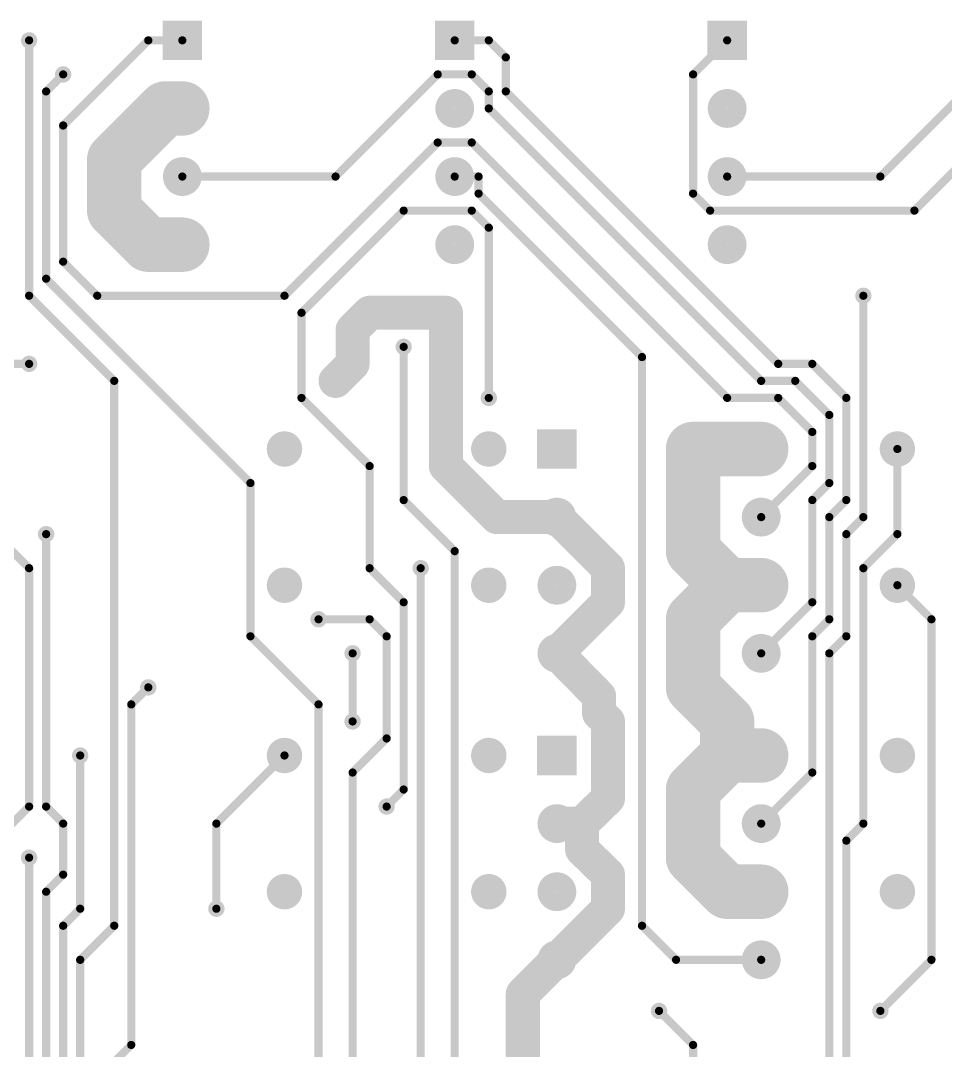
# Model space of a CAD drawing. Extents: x 0.24 to 7.39, y 0.21 to 4.62.
# Drawn here: x 2.808 to 4.167, y 2.988 to 4.5 of the extents above; entities that cross this region are included whole.
import ezdxf

# ---------------------------------------------------------------- set-up
doc = ezdxf.new("R2010")
doc.units = 0

msp = doc.modelspace()

# ---------------------------------------------------------------- linework, layer by layer
at = {"layer": 'BOT'}
for points, const_width in [([(2.815, 4.471, 1), (2.827, 4.471, 1)], 0.012), ([(2.818, 4.471, 1), (2.824, 4.471, 1)], 0.006), ([(2.993, 4.471, 1), (2.999, 4.471, 1)], 0.006), ([(2.993, 4.471, 1), (2.999, 4.471, 1)], 0.006), ([(3.043, 4.471, 1), (3.049, 4.471, 1)], 0.006), ([(3.443, 4.471, 1), (3.449, 4.471, 1)], 0.006), ([(3.493, 4.471, 1), (3.499, 4.471, 1)], 0.006), ([(3.493, 4.471, 1), (3.499, 4.471, 1)], 0.006), ([(3.843, 4.471, 1), (3.849, 4.471, 1)], 0.006), ([(3.518, 4.446, 1), (3.524, 4.446, 1)], 0.006), ([(3.518, 4.446, 1), (3.524, 4.446, 1)], 0.006), ([(2.865, 4.421, 1), (2.877, 4.421, 1)], 0.012), ([(2.868, 4.421, 1), (2.874, 4.421, 1)], 0.006), ([(3.418, 4.421, 1), (3.424, 4.421, 1)], 0.006), ([(3.418, 4.421, 1), (3.424, 4.421, 1)], 0.006), ([(3.468, 4.421, 1), (3.474, 4.421, 1)], 0.006), ([(3.468, 4.421, 1), (3.474, 4.421, 1)], 0.006), ([(3.793, 4.421, 1), (3.799, 4.421, 1)], 0.006), ([(3.793, 4.421, 1), (3.799, 4.421, 1)], 0.006), ([(2.843, 4.396, 1), (2.849, 4.396, 1)], 0.006), ([(2.843, 4.396, 1), (2.849, 4.396, 1)], 0.006), ([(3.001, 4.371, 1), (3.041, 4.371, 1)], 0.04), ([(3.001, 4.371, 1), (3.041, 4.371, 1)], 0.04), ([(3.026, 4.371, 1), (3.066, 4.371, 1)], 0.04), ([(3.493, 4.396, 1), (3.499, 4.396, 1)], 0.006), ([(3.493, 4.396, 1), (3.499, 4.396, 1)], 0.006), ([(3.518, 4.396, 1), (3.524, 4.396, 1)], 0.006), ([(3.518, 4.396, 1), (3.524, 4.396, 1)], 0.006), ([(3.032, 4.371, 1), (3.06, 4.371, 1)], 0.029), ([(3.432, 4.371, 1), (3.46, 4.371, 1)], 0.029), ([(3.832, 4.371, 1), (3.86, 4.371, 1)], 0.029), ([(3.493, 4.371, 1), (3.499, 4.371, 1)], 0.006), ([(3.493, 4.371, 1), (3.499, 4.371, 1)], 0.006), ([(2.868, 4.346, 1), (2.874, 4.346, 1)], 0.006), ([(2.868, 4.346, 1), (2.874, 4.346, 1)], 0.006), ([(2.926, 4.296, 1), (2.966, 4.296, 1)], 0.04), ([(2.926, 4.296, 1), (2.966, 4.296, 1)], 0.04), ([(3.418, 4.321, 1), (3.424, 4.321, 1)], 0.006), ([(3.418, 4.321, 1), (3.424, 4.321, 1)], 0.006), ([(3.468, 4.321, 1), (3.474, 4.321, 1)], 0.006), ([(3.468, 4.321, 1), (3.474, 4.321, 1)], 0.006), ([(3.032, 4.271, 1), (3.06, 4.271, 1)], 0.029), ([(3.432, 4.271, 1), (3.46, 4.271, 1)], 0.029), ([(3.832, 4.271, 1), (3.86, 4.271, 1)], 0.029), ([(3.043, 4.271, 1), (3.049, 4.271, 1)], 0.006), ([(3.268, 4.271, 1), (3.274, 4.271, 1)], 0.006), ([(3.268, 4.271, 1), (3.274, 4.271, 1)], 0.006), ([(3.443, 4.271, 1), (3.449, 4.271, 1)], 0.006), ([(3.478, 4.271, 1), (3.484, 4.271, 1)], 0.006), ([(3.478, 4.271, 1), (3.484, 4.271, 1)], 0.006), ([(3.843, 4.271, 1), (3.849, 4.271, 1)], 0.006), ([(4.068, 4.271, 1), (4.074, 4.271, 1)], 0.006), ([(4.068, 4.271, 1), (4.074, 4.271, 1)], 0.006), ([(2.926, 4.221, 1), (2.966, 4.221, 1)], 0.04), ([(2.926, 4.221, 1), (2.966, 4.221, 1)], 0.04), ([(3.478, 4.246, 1), (3.484, 4.246, 1)], 0.006), ([(3.478, 4.246, 1), (3.484, 4.246, 1)], 0.006), ([(3.793, 4.246, 1), (3.799, 4.246, 1)], 0.006), ([(3.793, 4.246, 1), (3.799, 4.246, 1)], 0.006), ([(3.368, 4.221, 1), (3.374, 4.221, 1)], 0.006), ([(3.368, 4.221, 1), (3.374, 4.221, 1)], 0.006), ([(3.468, 4.221, 1), (3.474, 4.221, 1)], 0.006), ([(3.468, 4.221, 1), (3.474, 4.221, 1)], 0.006), ([(3.818, 4.221, 1), (3.824, 4.221, 1)], 0.006), ([(3.818, 4.221, 1), (3.824, 4.221, 1)], 0.006), ([(4.118, 4.221, 1), (4.124, 4.221, 1)], 0.006), ([(4.118, 4.221, 1), (4.124, 4.221, 1)], 0.006), ([(2.976, 4.171, 1), (3.016, 4.171, 1)], 0.04), ([(2.976, 4.171, 1), (3.016, 4.171, 1)], 0.04), ([(3.026, 4.171, 1), (3.066, 4.171, 1)], 0.04), ([(3.032, 4.171, 1), (3.06, 4.171, 1)], 0.029), ([(3.432, 4.171, 1), (3.46, 4.171, 1)], 0.029), ([(3.493, 4.196, 1), (3.499, 4.196, 1)], 0.006), ([(3.493, 4.196, 1), (3.499, 4.196, 1)], 0.006), ([(3.832, 4.171, 1), (3.86, 4.171, 1)], 0.029), ([(2.868, 4.146, 1), (2.874, 4.146, 1)], 0.006), ([(2.868, 4.146, 1), (2.874, 4.146, 1)], 0.006), ([(2.843, 4.121, 1), (2.849, 4.121, 1)], 0.006), ([(2.843, 4.121, 1), (2.849, 4.121, 1)], 0.006), ([(2.818, 4.096, 1), (2.824, 4.096, 1)], 0.006), ([(2.818, 4.096, 1), (2.824, 4.096, 1)], 0.006), ([(2.918, 4.096, 1), (2.924, 4.096, 1)], 0.006), ([(2.918, 4.096, 1), (2.924, 4.096, 1)], 0.006), ([(3.193, 4.096, 1), (3.199, 4.096, 1)], 0.006), ([(3.193, 4.096, 1), (3.199, 4.096, 1)], 0.006), ([(4.04, 4.096, 1), (4.052, 4.096, 1)], 0.012), ([(4.043, 4.096, 1), (4.049, 4.096, 1)], 0.006), ([(3.3085, 4.071, 1), (3.3335, 4.071, 1)], 0.025), ([(3.3085, 4.071, 1), (3.3335, 4.071, 1)], 0.025), ([(3.4205, 4.071, 1), (3.4455, 4.071, 1)], 0.025), ([(3.4205, 4.071, 1), (3.4455, 4.071, 1)], 0.025), ([(3.218, 4.071, 1), (3.224, 4.071, 1)], 0.006), ([(3.218, 4.071, 1), (3.224, 4.071, 1)], 0.006), ([(3.2835, 4.046, 1), (3.3085, 4.046, 1)], 0.025), ([(3.2835, 4.046, 1), (3.3085, 4.046, 1)], 0.025), ([(3.365, 4.021, 1), (3.377, 4.021, 1)], 0.012), ([(3.368, 4.021, 1), (3.374, 4.021, 1)], 0.006), ([(2.815, 3.996, 1), (2.827, 3.996, 1)], 0.012), ([(3.2835, 3.996, 1), (3.3085, 3.996, 1)], 0.025), ([(3.2835, 3.996, 1), (3.3085, 3.996, 1)], 0.025), ([(3.718, 4.006, 1), (3.724, 4.006, 1)], 0.006), ([(3.718, 4.006, 1), (3.724, 4.006, 1)], 0.006), ([(2.818, 3.996, 1), (2.824, 3.996, 1)], 0.006), ([(3.2585, 3.971, 1), (3.2835, 3.971, 1)], 0.025), ([(3.918, 3.996, 1), (3.924, 3.996, 1)], 0.006), ([(3.918, 3.996, 1), (3.924, 3.996, 1)], 0.006), ([(3.968, 3.996, 1), (3.974, 3.996, 1)], 0.006), ([(3.968, 3.996, 1), (3.974, 3.996, 1)], 0.006), ([(2.943, 3.971, 1), (2.949, 3.971, 1)], 0.006), ([(2.943, 3.971, 1), (2.949, 3.971, 1)], 0.006), ([(3.265, 3.971, 1), (3.277, 3.971, 1)], 0.012), ([(3.893, 3.971, 1), (3.899, 3.971, 1)], 0.006), ([(3.893, 3.971, 1), (3.899, 3.971, 1)], 0.006), ([(3.943, 3.971, 1), (3.949, 3.971, 1)], 0.006), ([(3.943, 3.971, 1), (3.949, 3.971, 1)], 0.006), ([(3.218, 3.946, 1), (3.224, 3.946, 1)], 0.006), ([(3.218, 3.946, 1), (3.224, 3.946, 1)], 0.006), ([(3.49, 3.946, 1), (3.502, 3.946, 1)], 0.012), ([(3.493, 3.946, 1), (3.499, 3.946, 1)], 0.006), ([(3.843, 3.946, 1), (3.849, 3.946, 1)], 0.006), ([(3.843, 3.946, 1), (3.849, 3.946, 1)], 0.006), ([(3.918, 3.946, 1), (3.924, 3.946, 1)], 0.006), ([(3.918, 3.946, 1), (3.924, 3.946, 1)], 0.006), ([(4.018, 3.946, 1), (4.024, 3.946, 1)], 0.006), ([(4.018, 3.946, 1), (4.024, 3.946, 1)], 0.006), ([(3.993, 3.921, 1), (3.999, 3.921, 1)], 0.006), ([(3.993, 3.921, 1), (3.999, 3.921, 1)], 0.006), ([(3.776, 3.871, 1), (3.816, 3.871, 1)], 0.04), ([(3.776, 3.871, 1), (3.816, 3.871, 1)], 0.04), ([(3.776, 3.871, 1), (3.816, 3.871, 1)], 0.04), ([(3.876, 3.871, 1), (3.916, 3.871, 1)], 0.04), ([(3.876, 3.871, 1), (3.916, 3.871, 1)], 0.04), ([(3.968, 3.896, 1), (3.974, 3.896, 1)], 0.006), ([(3.968, 3.896, 1), (3.974, 3.896, 1)], 0.006), ([(3.183, 3.871, 1), (3.209, 3.871, 1)], 0.026), ([(3.483, 3.871, 1), (3.509, 3.871, 1)], 0.026), ([(3.882, 3.871, 1), (3.91, 3.871, 1)], 0.029), ([(4.083, 3.871, 1), (4.109, 3.871, 1)], 0.026), ([(3.4205, 3.846, 1), (3.4455, 3.846, 1)], 0.025), ([(3.4205, 3.846, 1), (3.4455, 3.846, 1)], 0.025), ([(3.79, 3.871, 1), (3.802, 3.871, 1)], 0.012), ([(4.093, 3.871, 1), (4.099, 3.871, 1)], 0.006), ([(3.318, 3.846, 1), (3.324, 3.846, 1)], 0.006), ([(3.318, 3.846, 1), (3.324, 3.846, 1)], 0.006), ([(3.968, 3.846, 1), (3.974, 3.846, 1)], 0.006), ([(3.968, 3.846, 1), (3.974, 3.846, 1)], 0.006), ([(3.143, 3.821, 1), (3.149, 3.821, 1)], 0.006), ([(3.143, 3.821, 1), (3.149, 3.821, 1)], 0.006), ([(3.993, 3.821, 1), (3.999, 3.821, 1)], 0.006), ([(3.993, 3.821, 1), (3.999, 3.821, 1)], 0.006), ([(3.368, 3.796, 1), (3.374, 3.796, 1)], 0.006), ([(3.368, 3.796, 1), (3.374, 3.796, 1)], 0.006), ([(3.4955, 3.771, 1), (3.5205, 3.771, 1)], 0.025), ([(3.4955, 3.771, 1), (3.5205, 3.771, 1)], 0.025), ([(3.582, 3.771, 1), (3.61, 3.771, 1)], 0.029), ([(3.5835, 3.771, 1), (3.6085, 3.771, 1)], 0.025), ([(3.5835, 3.771, 1), (3.6085, 3.771, 1)], 0.025), ([(3.882, 3.771, 1), (3.91, 3.771, 1)], 0.029), ([(3.968, 3.796, 1), (3.974, 3.796, 1)], 0.006), ([(3.968, 3.796, 1), (3.974, 3.796, 1)], 0.006), ([(4.018, 3.796, 1), (4.024, 3.796, 1)], 0.006), ([(4.018, 3.796, 1), (4.024, 3.796, 1)], 0.006), ([(3.893, 3.771, 1), (3.899, 3.771, 1)], 0.006), ([(3.993, 3.771, 1), (3.999, 3.771, 1)], 0.006), ([(3.993, 3.771, 1), (3.999, 3.771, 1)], 0.006), ([(4.043, 3.771, 1), (4.049, 3.771, 1)], 0.006), ([(4.043, 3.771, 1), (4.049, 3.771, 1)], 0.006), ([(2.84, 3.746, 1), (2.852, 3.746, 1)], 0.012), ([(2.843, 3.746, 1), (2.849, 3.746, 1)], 0.006), ([(3.776, 3.721, 1), (3.816, 3.721, 1)], 0.04), ([(3.776, 3.721, 1), (3.816, 3.721, 1)], 0.04), ([(4.018, 3.746, 1), (4.024, 3.746, 1)], 0.006), ([(4.018, 3.746, 1), (4.024, 3.746, 1)], 0.006), ([(4.093, 3.746, 1), (4.099, 3.746, 1)], 0.006), ([(4.093, 3.746, 1), (4.099, 3.746, 1)], 0.006), ([(3.443, 3.721, 1), (3.449, 3.721, 1)], 0.006), ([(3.443, 3.721, 1), (3.449, 3.721, 1)], 0.006), ([(3.6585, 3.696, 1), (3.6835, 3.696, 1)], 0.025), ([(3.6585, 3.696, 1), (3.6835, 3.696, 1)], 0.025), ([(3.39, 3.696, 1), (3.402, 3.696, 1)], 0.012), ([(3.826, 3.671, 1), (3.866, 3.671, 1)], 0.04), ([(3.826, 3.671, 1), (3.866, 3.671, 1)], 0.04), ([(3.826, 3.671, 1), (3.866, 3.671, 1)], 0.04), ([(3.826, 3.671, 1), (3.866, 3.671, 1)], 0.04), ([(3.876, 3.671, 1), (3.916, 3.671, 1)], 0.04), ([(3.876, 3.671, 1), (3.916, 3.671, 1)], 0.04), ([(2.818, 3.696, 1), (2.824, 3.696, 1)], 0.006), ([(2.818, 3.696, 1), (2.824, 3.696, 1)], 0.006), ([(3.183, 3.671, 1), (3.209, 3.671, 1)], 0.026), ([(3.318, 3.696, 1), (3.324, 3.696, 1)], 0.006), ([(3.318, 3.696, 1), (3.324, 3.696, 1)], 0.006), ([(3.393, 3.696, 1), (3.399, 3.696, 1)], 0.006), ([(3.483, 3.671, 1), (3.509, 3.671, 1)], 0.026), ([(3.582, 3.671, 1), (3.61, 3.671, 1)], 0.029), ([(3.882, 3.671, 1), (3.91, 3.671, 1)], 0.029), ([(4.043, 3.696, 1), (4.049, 3.696, 1)], 0.006), ([(4.043, 3.696, 1), (4.049, 3.696, 1)], 0.006), ([(4.083, 3.671, 1), (4.109, 3.671, 1)], 0.026), ([(4.093, 3.671, 1), (4.099, 3.671, 1)], 0.006), ([(3.6585, 3.646, 1), (3.6835, 3.646, 1)], 0.025), ([(3.6585, 3.646, 1), (3.6835, 3.646, 1)], 0.025), ([(3.776, 3.621, 1), (3.816, 3.621, 1)], 0.04), ([(3.776, 3.621, 1), (3.816, 3.621, 1)], 0.04), ([(3.368, 3.646, 1), (3.374, 3.646, 1)], 0.006), ([(3.368, 3.646, 1), (3.374, 3.646, 1)], 0.006), ([(3.968, 3.646, 1), (3.974, 3.646, 1)], 0.006), ([(3.968, 3.646, 1), (3.974, 3.646, 1)], 0.006), ([(3.24, 3.621, 1), (3.252, 3.621, 1)], 0.012), ([(3.243, 3.621, 1), (3.249, 3.621, 1)], 0.006), ([(3.318, 3.621, 1), (3.324, 3.621, 1)], 0.006), ([(3.318, 3.621, 1), (3.324, 3.621, 1)], 0.006), ([(3.993, 3.621, 1), (3.999, 3.621, 1)], 0.006), ([(3.993, 3.621, 1), (3.999, 3.621, 1)], 0.006), ([(4.143, 3.621, 1), (4.149, 3.621, 1)], 0.006), ([(4.143, 3.621, 1), (4.149, 3.621, 1)], 0.006), ([(3.143, 3.596, 1), (3.149, 3.596, 1)], 0.006), ([(3.143, 3.596, 1), (3.149, 3.596, 1)], 0.006), ([(3.343, 3.596, 1), (3.349, 3.596, 1)], 0.006), ([(3.343, 3.596, 1), (3.349, 3.596, 1)], 0.006), ([(3.582, 3.571, 1), (3.61, 3.571, 1)], 0.029), ([(3.882, 3.571, 1), (3.91, 3.571, 1)], 0.029), ([(3.968, 3.596, 1), (3.974, 3.596, 1)], 0.006), ([(3.968, 3.596, 1), (3.974, 3.596, 1)], 0.006), ([(4.018, 3.596, 1), (4.024, 3.596, 1)], 0.006), ([(4.018, 3.596, 1), (4.024, 3.596, 1)], 0.006), ([(3.5835, 3.571, 1), (3.6085, 3.571, 1)], 0.025), ([(3.5835, 3.571, 1), (3.6085, 3.571, 1)], 0.025), ([(3.29, 3.571, 1), (3.302, 3.571, 1)], 0.012), ([(3.293, 3.571, 1), (3.299, 3.571, 1)], 0.006), ([(3.893, 3.571, 1), (3.899, 3.571, 1)], 0.006), ([(3.993, 3.571, 1), (3.999, 3.571, 1)], 0.006), ([(3.993, 3.571, 1), (3.999, 3.571, 1)], 0.006), ([(3.776, 3.521, 1), (3.816, 3.521, 1)], 0.04), ([(3.776, 3.521, 1), (3.816, 3.521, 1)], 0.04), ([(2.99, 3.521, 1), (3.002, 3.521, 1)], 0.012), ([(2.993, 3.521, 1), (2.999, 3.521, 1)], 0.006), ([(3.6455, 3.508, 1), (3.6705, 3.508, 1)], 0.025), ([(3.6455, 3.508, 1), (3.6705, 3.508, 1)], 0.025), ([(3.6455, 3.483, 1), (3.6705, 3.483, 1)], 0.025), ([(3.6455, 3.483, 1), (3.6705, 3.483, 1)], 0.025), ([(3.826, 3.471, 1), (3.866, 3.471, 1)], 0.04), ([(3.826, 3.471, 1), (3.866, 3.471, 1)], 0.04), ([(2.968, 3.496, 1), (2.974, 3.496, 1)], 0.006), ([(2.968, 3.496, 1), (2.974, 3.496, 1)], 0.006), ([(3.243, 3.496, 1), (3.249, 3.496, 1)], 0.006), ([(3.243, 3.496, 1), (3.249, 3.496, 1)], 0.006), ([(3.6585, 3.471, 1), (3.6835, 3.471, 1)], 0.025), ([(3.6585, 3.471, 1), (3.6835, 3.471, 1)], 0.025), ([(3.29, 3.471, 1), (3.302, 3.471, 1)], 0.012), ([(3.293, 3.471, 1), (3.299, 3.471, 1)], 0.006), ([(3.343, 3.446, 1), (3.349, 3.446, 1)], 0.006), ([(3.343, 3.446, 1), (3.349, 3.446, 1)], 0.006), ([(3.826, 3.421, 1), (3.866, 3.421, 1)], 0.04), ([(3.826, 3.421, 1), (3.866, 3.421, 1)], 0.04), ([(3.826, 3.421, 1), (3.866, 3.421, 1)], 0.04), ([(3.826, 3.421, 1), (3.866, 3.421, 1)], 0.04), ([(3.876, 3.421, 1), (3.916, 3.421, 1)], 0.04), ([(3.876, 3.421, 1), (3.916, 3.421, 1)], 0.04), ([(3.882, 3.421, 1), (3.91, 3.421, 1)], 0.029), ([(2.89, 3.421, 1), (2.902, 3.421, 1)], 0.012), ([(3.183, 3.421, 1), (3.209, 3.421, 1)], 0.026), ([(3.483, 3.421, 1), (3.509, 3.421, 1)], 0.026), ([(4.083, 3.421, 1), (4.109, 3.421, 1)], 0.026), ([(2.893, 3.421, 1), (2.899, 3.421, 1)], 0.006), ([(3.193, 3.421, 1), (3.199, 3.421, 1)], 0.006), ([(3.293, 3.396, 1), (3.299, 3.396, 1)], 0.006), ([(3.293, 3.396, 1), (3.299, 3.396, 1)], 0.006), ([(3.776, 3.371, 1), (3.816, 3.371, 1)], 0.04), ([(3.776, 3.371, 1), (3.816, 3.371, 1)], 0.04), ([(3.968, 3.396, 1), (3.974, 3.396, 1)], 0.006), ([(3.968, 3.396, 1), (3.974, 3.396, 1)], 0.006), ([(3.368, 3.371, 1), (3.374, 3.371, 1)], 0.006), ([(3.368, 3.371, 1), (3.374, 3.371, 1)], 0.006), ([(3.6585, 3.358, 1), (3.6835, 3.358, 1)], 0.025), ([(3.6585, 3.358, 1), (3.6835, 3.358, 1)], 0.025), ([(3.34, 3.346, 1), (3.352, 3.346, 1)], 0.012), ([(2.818, 3.346, 1), (2.824, 3.346, 1)], 0.006), ([(2.818, 3.346, 1), (2.824, 3.346, 1)], 0.006), ([(2.843, 3.346, 1), (2.849, 3.346, 1)], 0.006), ([(2.843, 3.346, 1), (2.849, 3.346, 1)], 0.006), ([(3.343, 3.346, 1), (3.349, 3.346, 1)], 0.006), ([(3.582, 3.321, 1), (3.61, 3.321, 1)], 0.029), ([(3.5835, 3.321, 1), (3.6085, 3.321, 1)], 0.025), ([(3.5835, 3.321, 1), (3.6085, 3.321, 1)], 0.025), ([(3.6205, 3.321, 1), (3.6455, 3.321, 1)], 0.025), ([(3.6205, 3.321, 1), (3.6455, 3.321, 1)], 0.025), ([(3.6205, 3.321, 1), (3.6455, 3.321, 1)], 0.025), ([(3.6205, 3.321, 1), (3.6455, 3.321, 1)], 0.025), ([(3.882, 3.321, 1), (3.91, 3.321, 1)], 0.029), ([(2.868, 3.321, 1), (2.874, 3.321, 1)], 0.006), ([(2.868, 3.321, 1), (2.874, 3.321, 1)], 0.006), ([(3.093, 3.321, 1), (3.099, 3.321, 1)], 0.006), ([(3.093, 3.321, 1), (3.099, 3.321, 1)], 0.006), ([(3.893, 3.321, 1), (3.899, 3.321, 1)], 0.006), ([(4.043, 3.321, 1), (4.049, 3.321, 1)], 0.006), ([(4.043, 3.321, 1), (4.049, 3.321, 1)], 0.006), ([(3.6205, 3.283, 1), (3.6455, 3.283, 1)], 0.025), ([(3.6205, 3.283, 1), (3.6455, 3.283, 1)], 0.025), ([(3.776, 3.271, 1), (3.816, 3.271, 1)], 0.04), ([(3.776, 3.271, 1), (3.816, 3.271, 1)], 0.04), ([(4.018, 3.296, 1), (4.024, 3.296, 1)], 0.006), ([(4.018, 3.296, 1), (4.024, 3.296, 1)], 0.006), ([(2.815, 3.271, 1), (2.827, 3.271, 1)], 0.012), ([(2.818, 3.271, 1), (2.824, 3.271, 1)], 0.006), ([(3.6585, 3.246, 1), (3.6835, 3.246, 1)], 0.025), ([(3.6585, 3.246, 1), (3.6835, 3.246, 1)], 0.025), ([(2.868, 3.246, 1), (2.874, 3.246, 1)], 0.006), ([(2.868, 3.246, 1), (2.874, 3.246, 1)], 0.006), ([(3.826, 3.221, 1), (3.866, 3.221, 1)], 0.04), ([(3.826, 3.221, 1), (3.866, 3.221, 1)], 0.04), ([(3.876, 3.221, 1), (3.916, 3.221, 1)], 0.04), ([(3.183, 3.221, 1), (3.209, 3.221, 1)], 0.026), ([(3.483, 3.221, 1), (3.509, 3.221, 1)], 0.026), ([(3.582, 3.221, 1), (3.61, 3.221, 1)], 0.029), ([(3.882, 3.221, 1), (3.91, 3.221, 1)], 0.029), ([(4.083, 3.221, 1), (4.109, 3.221, 1)], 0.026), ([(2.843, 3.221, 1), (2.849, 3.221, 1)], 0.006), ([(2.843, 3.221, 1), (2.849, 3.221, 1)], 0.006), ([(3.6585, 3.196, 1), (3.6835, 3.196, 1)], 0.025), ([(3.6585, 3.196, 1), (3.6835, 3.196, 1)], 0.025), ([(3.09, 3.196, 1), (3.102, 3.196, 1)], 0.012), ([(2.893, 3.196, 1), (2.899, 3.196, 1)], 0.006), ([(2.893, 3.196, 1), (2.899, 3.196, 1)], 0.006), ([(3.093, 3.196, 1), (3.099, 3.196, 1)], 0.006), ([(2.868, 3.171, 1), (2.874, 3.171, 1)], 0.006), ([(2.868, 3.171, 1), (2.874, 3.171, 1)], 0.006), ([(2.943, 3.171, 1), (2.949, 3.171, 1)], 0.006), ([(2.943, 3.171, 1), (2.949, 3.171, 1)], 0.006), ([(3.718, 3.171, 1), (3.724, 3.171, 1)], 0.006), ([(3.718, 3.171, 1), (3.724, 3.171, 1)], 0.006), ([(3.582, 3.121, 1), (3.61, 3.121, 1)], 0.029), ([(3.5835, 3.121, 1), (3.6085, 3.121, 1)], 0.025), ([(3.5835, 3.121, 1), (3.6085, 3.121, 1)], 0.025), ([(3.882, 3.121, 1), (3.91, 3.121, 1)], 0.029), ([(2.893, 3.121, 1), (2.899, 3.121, 1)], 0.006), ([(2.893, 3.121, 1), (2.899, 3.121, 1)], 0.006), ([(3.768, 3.121, 1), (3.774, 3.121, 1)], 0.006), ([(3.768, 3.121, 1), (3.774, 3.121, 1)], 0.006), ([(3.893, 3.121, 1), (3.899, 3.121, 1)], 0.006), ([(4.143, 3.121, 1), (4.149, 3.121, 1)], 0.006), ([(4.143, 3.121, 1), (4.149, 3.121, 1)], 0.006), ([(3.5335, 3.071, 1), (3.5585, 3.071, 1)], 0.025), ([(3.5335, 3.071, 1), (3.5585, 3.071, 1)], 0.025), ([(3.74, 3.046, 1), (3.752, 3.046, 1)], 0.012), ([(4.065, 3.046, 1), (4.077, 3.046, 1)], 0.012), ([(3.743, 3.046, 1), (3.749, 3.046, 1)], 0.006), ([(4.068, 3.046, 1), (4.074, 3.046, 1)], 0.006), ([(2.968, 2.996, 1), (2.974, 2.996, 1)], 0.006), ([(2.968, 2.996, 1), (2.974, 2.996, 1)], 0.006), ([(3.793, 2.996, 1), (3.799, 2.996, 1)], 0.006), ([(3.793, 2.996, 1), (3.799, 2.996, 1)], 0.006)]:
    msp.add_lwpolyline(points, format="xyb", close=True, dxfattribs=dict(at, const_width=const_width))
for points, const_width in [([(2.821, 4.096), (2.821, 4.471)], 0.012), ([(2.996, 4.471), (2.871, 4.346)], 0.012), ([(3.046, 4.471), (2.996, 4.471)], 0.012), ([(3.446, 4.471), (3.496, 4.471)], 0.012), ([(3.496, 4.471), (3.521, 4.446)], 0.012), ([(3.796, 4.421), (3.846, 4.471)], 0.012), ([(3.521, 4.446), (3.521, 4.396)], 0.012), ([(2.871, 4.421), (2.846, 4.396)], 0.012), ([(3.271, 4.271), (3.421, 4.421)], 0.012), ([(3.421, 4.421), (3.471, 4.421)], 0.012), ([(3.471, 4.421), (3.496, 4.396)], 0.012), ([(3.796, 4.246), (3.796, 4.421)], 0.012), ([(4.221, 4.421), (4.071, 4.271)], 0.012), ([(2.846, 4.396), (2.846, 4.121)], 0.012), ([(2.946, 4.296), (3.021, 4.371)], 0.08), ([(3.021, 4.371), (3.046, 4.371)], 0.08), ([(3.496, 4.396), (3.496, 4.371)], 0.012), ([(3.521, 4.396), (3.921, 3.996)], 0.012), ([(3.496, 4.371), (3.896, 3.971)], 0.012), ([(2.871, 4.346), (2.871, 4.146)], 0.012), ([(2.946, 4.221), (2.946, 4.296)], 0.08), ([(3.196, 4.096), (3.421, 4.321)], 0.012), ([(3.421, 4.321), (3.471, 4.321)], 0.012), ([(3.471, 4.321), (3.846, 3.946)], 0.012), ([(4.221, 4.321), (4.121, 4.221)], 0.012), ([(3.046, 4.271), (3.271, 4.271)], 0.012), ([(3.481, 4.271), (3.446, 4.271)], 0.012), ([(3.481, 4.246), (3.481, 4.271)], 0.012), ([(4.071, 4.271), (3.846, 4.271)], 0.012), ([(2.996, 4.171), (2.946, 4.221)], 0.08), ([(3.721, 4.006), (3.481, 4.246)], 0.012), ([(3.821, 4.221), (3.796, 4.246)], 0.012), ([(3.371, 4.221), (3.221, 4.071)], 0.012), ([(3.471, 4.221), (3.371, 4.221)], 0.012), ([(3.496, 4.196), (3.471, 4.221)], 0.012), ([(4.121, 4.221), (3.821, 4.221)], 0.012), ([(3.046, 4.171), (2.996, 4.171)], 0.08), ([(3.496, 3.946), (3.496, 4.196)], 0.012), ([(2.871, 4.146), (2.921, 4.096)], 0.012), ([(2.846, 4.121), (3.146, 3.821)], 0.012), ([(2.946, 3.971), (2.821, 4.096)], 0.012), ([(2.921, 4.096), (3.196, 4.096)], 0.012), ([(4.046, 4.096), (4.046, 3.771)], 0.012), ([(3.321, 4.071), (3.296, 4.046)], 0.05), ([(3.433, 4.071), (3.321, 4.071)], 0.05), ([(3.433, 3.846), (3.433, 4.071)], 0.05), ([(2.821, 3.696), (2.446, 4.071)], 0.012), ([(3.221, 4.071), (3.221, 3.946)], 0.012), ([(3.296, 4.046), (3.296, 3.996)], 0.05), ([(3.371, 3.796), (3.371, 4.021)], 0.012), ([(3.296, 3.996), (3.271, 3.971)], 0.05), ([(3.721, 3.171), (3.721, 4.006)], 0.012), ([(2.821, 3.996), (2.621, 3.996)], 0.012), ([(3.921, 3.996), (3.971, 3.996)], 0.012), ([(3.971, 3.996), (4.021, 3.946)], 0.012), ([(2.946, 3.171), (2.946, 3.971)], 0.012), ([(3.896, 3.971), (3.946, 3.971)], 0.012), ([(3.946, 3.971), (3.996, 3.921)], 0.012), ([(3.221, 3.946), (3.321, 3.846)], 0.012), ([(3.846, 3.946), (3.921, 3.946)], 0.012), ([(3.921, 3.946), (3.971, 3.896)], 0.012), ([(4.021, 3.946), (4.021, 3.796)], 0.012), ([(3.996, 3.921), (3.996, 3.821)], 0.012), ([(3.896, 3.871), (3.796, 3.871)], 0.08), ([(3.796, 3.871), (3.796, 3.721)], 0.08), ([(3.796, 3.871), (3.896, 3.871)], 0.08), ([(3.971, 3.896), (3.971, 3.846)], 0.012), ([(3.508, 3.771), (3.433, 3.846)], 0.05), ([(4.096, 3.746), (4.096, 3.871)], 0.012), ([(3.321, 3.846), (3.321, 3.696)], 0.012), ([(3.971, 3.846), (3.896, 3.771)], 0.012), ([(3.146, 3.821), (3.146, 3.596)], 0.012), ([(3.996, 3.821), (3.971, 3.796)], 0.012), ([(3.446, 3.721), (3.371, 3.796)], 0.012), ([(3.596, 3.771), (3.508, 3.771)], 0.05), ([(3.596, 3.771), (3.671, 3.696)], 0.05), ([(3.971, 3.796), (3.971, 3.646)], 0.012), ([(4.021, 3.796), (3.996, 3.771)], 0.012), ([(3.996, 3.771), (3.996, 3.621)], 0.012), ([(4.046, 3.771), (4.021, 3.746)], 0.012), ([(2.846, 3.746), (2.846, 3.346)], 0.012), ([(3.796, 3.721), (3.846, 3.671)], 0.08), ([(4.021, 3.746), (4.021, 3.596)], 0.012), ([(4.046, 3.696), (4.096, 3.746)], 0.012), ([(3.446, 2.521), (3.446, 3.721)], 0.012), ([(3.671, 3.696), (3.671, 3.646)], 0.05), ([(3.796, 3.621), (3.846, 3.671)], 0.08), ([(3.846, 3.671), (3.896, 3.671)], 0.08), ([(3.846, 3.671), (3.896, 3.671)], 0.08), ([(2.821, 3.346), (2.821, 3.696)], 0.012), ([(3.321, 3.696), (3.371, 3.646)], 0.012), ([(3.396, 2.571), (3.396, 3.696)], 0.012), ([(4.046, 3.321), (4.046, 3.696)], 0.012), ([(4.146, 3.621), (4.096, 3.671)], 0.012), ([(3.671, 3.646), (3.596, 3.571)], 0.05), ([(3.796, 3.521), (3.796, 3.621)], 0.08), ([(3.371, 3.646), (3.371, 3.371)], 0.012), ([(3.971, 3.646), (3.896, 3.571)], 0.012), ([(3.321, 3.621), (3.246, 3.621)], 0.012), ([(3.346, 3.596), (3.321, 3.621)], 0.012), ([(3.996, 3.621), (3.971, 3.596)], 0.012), ([(4.146, 3.121), (4.146, 3.621)], 0.012), ([(3.146, 3.596), (3.246, 3.496)], 0.012), ([(3.346, 3.446), (3.346, 3.596)], 0.012), ([(3.971, 3.596), (3.971, 3.396)], 0.012), ([(4.021, 3.596), (3.996, 3.571)], 0.012), ([(3.658, 3.508), (3.596, 3.571)], 0.05), ([(3.296, 3.471), (3.296, 3.571)], 0.012), ([(3.996, 3.571), (3.996, 2.046)], 0.012), ([(3.846, 3.471), (3.796, 3.521)], 0.08), ([(2.996, 3.521), (2.971, 3.496)], 0.012), ([(3.658, 3.483), (3.658, 3.508)], 0.05), ([(3.671, 3.471), (3.658, 3.483)], 0.05), ([(3.846, 3.421), (3.846, 3.471)], 0.08), ([(2.971, 3.496), (2.971, 2.996)], 0.012), ([(3.246, 3.496), (3.246, 2.546)], 0.012), ([(3.671, 3.358), (3.671, 3.471)], 0.05), ([(3.296, 3.396), (3.346, 3.446)], 0.012), ([(3.796, 3.371), (3.846, 3.421)], 0.08), ([(3.846, 3.421), (3.896, 3.421)], 0.08), ([(3.896, 3.421), (3.846, 3.421)], 0.08), ([(2.896, 3.196), (2.896, 3.421)], 0.012), ([(3.096, 3.321), (3.196, 3.421)], 0.012), ([(3.796, 3.271), (3.796, 3.371)], 0.08), ([(3.296, 2.546), (3.296, 3.396)], 0.012), ([(3.971, 3.396), (3.896, 3.321)], 0.012), ([(3.371, 3.371), (3.346, 3.346)], 0.012), ([(3.633, 3.321), (3.671, 3.358)], 0.05), ([(2.771, 3.296), (2.821, 3.346)], 0.012), ([(2.846, 3.346), (2.871, 3.321)], 0.012), ([(3.596, 3.321), (3.633, 3.321)], 0.05), ([(3.633, 3.321), (3.596, 3.321)], 0.05), ([(3.633, 3.283), (3.633, 3.321)], 0.05), ([(2.871, 3.321), (2.871, 3.246)], 0.012), ([(3.096, 3.196), (3.096, 3.321)], 0.012), ([(4.021, 3.296), (4.046, 3.321)], 0.012), ([(3.671, 3.246), (3.633, 3.283)], 0.05), ([(3.846, 3.221), (3.796, 3.271)], 0.08), ([(4.021, 2.946), (4.021, 3.296)], 0.012), ([(2.821, 3.271), (2.821, 2.446)], 0.012), ([(3.671, 3.196), (3.671, 3.246)], 0.05), ([(2.871, 3.246), (2.846, 3.221)], 0.012), ([(3.896, 3.221), (3.846, 3.221)], 0.08), ([(2.846, 3.221), (2.846, 2.521)], 0.012), ([(3.596, 3.121), (3.671, 3.196)], 0.05), ([(2.871, 3.171), (2.896, 3.196)], 0.012), ([(2.871, 2.546), (2.871, 3.171)], 0.012), ([(2.896, 3.121), (2.946, 3.171)], 0.012), ([(3.771, 3.121), (3.721, 3.171)], 0.012), ([(3.546, 3.071), (3.596, 3.121)], 0.05), ([(2.896, 2.646), (2.896, 3.121)], 0.012), ([(3.896, 3.121), (3.771, 3.121)], 0.012), ([(4.071, 3.046), (4.146, 3.121)], 0.012), ([(3.546, 2.496), (3.546, 3.071)], 0.05), ([(3.796, 2.996), (3.746, 3.046)], 0.012), ([(2.971, 2.996), (2.921, 2.946)], 0.012), ([(3.796, 1.971), (3.796, 2.996)], 0.012)]:
    msp.add_lwpolyline(points, dxfattribs=dict(at, const_width=const_width))
for points in [[(3.017, 4.442), (3.075, 4.442), (3.017, 4.5), (3.075, 4.5)], [(3.417, 4.442), (3.475, 4.442), (3.417, 4.5), (3.475, 4.5)], [(3.817, 4.442), (3.875, 4.442), (3.817, 4.5), (3.875, 4.5)], [(3.567, 3.842), (3.625, 3.842), (3.567, 3.9), (3.625, 3.9)], [(3.567, 3.392), (3.625, 3.392), (3.567, 3.45), (3.625, 3.45)]]:
    msp.add_solid(points, dxfattribs=at)

doc.saveas('drawing.dxf')
